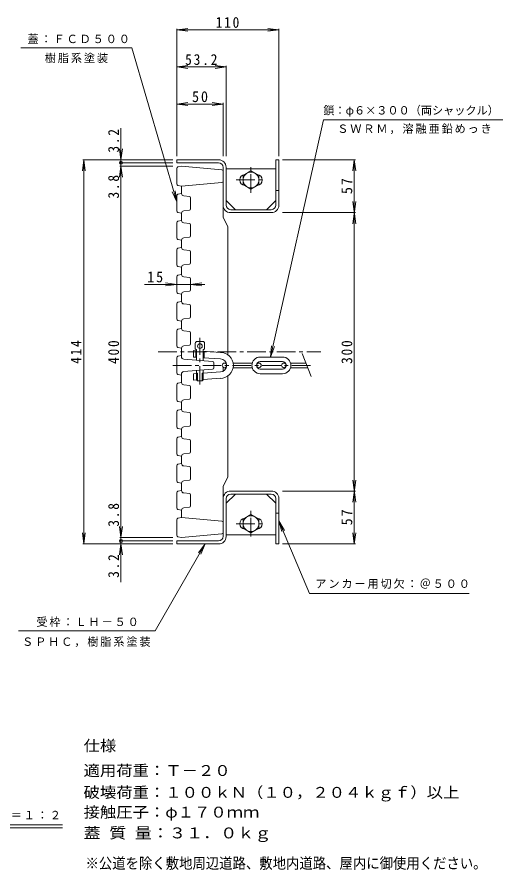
# Model space of a CAD drawing. Units: millimetres, scale not verified. Extents: x -705 to 753, y -549 to 479.
# Drawn here: x 229 to 753, y -440 to 479 of the extents above; entities that cross this region are included whole.
import ezdxf
from ezdxf.enums import TextEntityAlignment as Align

# ---------------------------------------------------------------- set-up
doc = ezdxf.new("R2010")
doc.units = ezdxf.units.MM
doc.header["$LTSCALE"] = 4
doc.header["$PDMODE"] = 32
doc.header["$PDSIZE"] = 3.2
doc.linetypes.add('CHAIN1', pattern=[8, 5, -1, 1, -1])
for name, color, linetype, lineweight in [('0-0', 3, 'Continuous', 9), ('0-1', 2, 'Continuous', 9), ('0-E', 7, 'Continuous', 9), ('0-F', 7, 'Continuous', 9), ('1-F', 7, 'Continuous', 9)]:
    doc.layers.add(name, color=color, linetype=linetype, lineweight=lineweight)
doc.layers.add('0-4', color=2, linetype='Continuous')
doc.styles.add('ＭＳ ゴシック', font='')
doc.styles.get('ＭＳ ゴシック').set_extended_font_data('MS Gothic')

msp = doc.modelspace()

# ---------------------------------------------------------------- linework, layer by layer
at = {"layer": '0-0'}
for p, q in [((401.351, 316.134), (401.351, 299.193)), ((406.351, 318.363), (402.557, 317.605)), ((449.982, 314.558), (406.351, 318.363)), ((451.351, 264.544), (451.351, 313.063)), ((402.557, 297.722), (406.351, 296.963)), ((406.351, 296.963), (449.982, 300.769)), ((406.351, 296.963), (406.351, 288.963)), ((401.351, 286.734), (401.351, 270.093)), ((406.387, 288.97), (402.557, 288.205)), ((415.001, 285.848), (409.053, 286.443)), ((416.351, 284.356), (416.351, 272.471)), ((402.557, 268.622), (406.351, 267.863)), ((406.351, 267.856), (406.351, 259.863)), ((415.001, 270.978), (409.053, 270.383)), ((401.351, 257.627), (401.351, 240.986)), ((406.351, 259.856), (402.557, 259.097)), ((456.246, 253.574), (451.879, 262.307)), ((415.001, 256.741), (409.053, 257.336)), ((416.351, 255.249), (416.351, 243.364)), ((456.351, 253.127), (456.351, 115.302)), ((402.557, 239.515), (406.351, 238.756)), ((415.001, 241.871), (409.053, 241.276)), ((406.351, 230.749), (402.557, 229.99)), ((406.351, 238.749), (406.351, 230.756)), ((401.351, 228.519), (401.351, 211.879)), ((415.001, 227.634), (409.053, 228.229)), ((416.351, 226.142), (416.351, 214.257)), ((415.001, 212.764), (409.053, 212.169)), ((402.557, 210.408), (406.351, 209.649)), ((406.351, 209.642), (406.351, 201.649)), ((401.351, 199.412), (401.351, 182.772)), ((406.351, 201.642), (402.557, 200.883)), ((415.001, 198.527), (409.053, 199.122)), ((416.351, 197.035), (416.351, 185.149)), ((402.557, 181.301), (406.351, 180.542)), ((406.351, 180.535), (406.351, 172.542)), ((415.001, 183.657), (409.053, 183.062)), ((401.351, 170.305), (401.351, 153.665)), ((406.351, 172.535), (402.557, 171.776)), ((415.001, 169.42), (409.053, 170.015)), ((416.351, 167.927), (416.351, 156.042)), ((402.557, 152.194), (406.351, 151.435)), ((406.351, 151.428), (406.351, 143.455)), ((415.001, 154.55), (409.053, 153.955)), ((401.351, 141.225), (401.351, 124.585)), ((406.351, 143.455), (402.557, 142.696)), ((415.001, 140.34), (409.053, 140.935)), ((416.351, 138.847), (416.351, 126.962)), ((429.351, 129.553), (423.351, 129.553)), ((402.557, 123.114), (406.351, 122.355)), ((406.351, 122.355), (406.351, 113.383)), ((415.001, 125.47), (409.053, 124.875)), ((419.351, 112.803), (419.351, 119.803)), ((419.351, 119.803), (422.851, 119.558)), ((421.351, 121.553), (421.351, 127.553)), ((422.851, 120.553), (421.351, 121.553)), ((421.851, 112.628), (421.851, 119.628)), ((422.851, 109.293), (422.851, 120.553)), ((429.851, 120.553), (431.351, 121.553)), ((429.851, 108.733), (429.851, 120.553)), ((431.351, 121.553), (431.351, 127.553)), ((401.351, 95.501), (401.351, 112.142)), ((402.557, 113.613), (406.351, 114.372)), ((409.112, 110.392), (439.971, 107.924)), ((419.351, 112.803), (422.851, 112.558)), ((429.851, 119.069), (448.351, 117.775)), ((429.851, 112.068), (448.351, 110.775)), ((430.851, 111.999), (430.851, 118.999)), ((515.351, 112.813), (491.351, 112.813)), ((536.533, 116.738), (546.255, 91.976)), ((441.351, 106.428), (441.351, 101.198)), ((451.351, 97.489), (451.351, 101.813)), ((454.89, 106.313), (452.851, 106.313)), ((454.89, 101.313), (452.851, 101.313)), ((482.706, 106.313), (462.126, 106.313)), ((482.706, 101.313), (462.126, 101.313)), ((489.851, 106.313), (488.229, 106.313)), ((489.851, 101.313), (488.229, 101.313)), ((515.351, 107.813), (491.351, 107.813)), ((516.851, 106.313), (518.474, 106.313)), ((516.851, 101.313), (518.474, 101.313)), ((523.997, 106.313), (540.626, 106.313)), ((523.997, 101.313), (542.589, 101.313)), ((406.351, 93.272), (402.557, 94.03)), ((406.351, 85.299), (406.351, 94.244)), ((409.112, 97.234), (439.971, 99.703)), ((419.351, 94.824), (422.851, 95.069)), ((419.351, 87.824), (419.351, 94.824)), ((422.851, 88.069), (422.851, 98.333)), ((423.851, 95.558), (422.851, 95.558)), ((423.851, 87.069), (423.851, 95.558)), ((429.851, 95.558), (428.851, 95.558)), ((428.851, 87.069), (428.851, 95.558)), ((429.851, 88.069), (429.851, 98.893)), ((429.851, 95.558), (448.351, 96.852)), ((456.351, -16.401), (456.351, 92.324)), ((515.351, 99.813), (491.351, 99.813)), ((515.351, 94.813), (491.351, 94.813)), ((401.351, 66.421), (401.351, 83.062)), ((402.557, 84.533), (406.351, 85.292)), ((415.001, 82.177), (409.053, 82.771)), ((419.351, 87.824), (422.851, 88.069)), ((423.851, 87.069), (422.851, 88.069)), ((428.851, 87.069), (423.851, 87.069)), ((428.851, 87.069), (429.851, 88.069)), ((429.851, 88.558), (448.351, 89.852)), ((416.351, 68.799), (416.351, 80.684)), ((406.351, 64.192), (402.557, 64.95)), ((415.001, 67.306), (409.053, 66.712)), ((402.557, 55.426), (406.351, 56.184)), ((406.351, 56.192), (406.351, 64.184)), ((401.351, 37.314), (401.351, 53.955)), ((415.001, 53.069), (409.053, 53.664)), ((416.351, 39.692), (416.351, 51.577)), ((415.001, 38.199), (409.053, 37.604)), ((406.351, 35.084), (402.557, 35.843)), ((406.351, 27.084), (406.351, 35.077)), ((401.351, 8.207), (401.351, 24.848)), ((402.557, 26.318), (406.351, 27.077)), ((415.001, 23.962), (409.053, 24.557)), ((416.351, 10.585), (416.351, 22.47)), ((406.351, 5.977), (402.557, 6.736)), ((406.351, -2.023), (406.351, 5.97)), ((415.001, 9.092), (409.053, 8.497)), ((401.351, -20.9), (401.351, -4.259)), ((402.557, -2.789), (406.351, -2.03)), ((415.001, -5.145), (409.053, -4.55)), ((416.351, -18.522), (416.351, -6.637)), ((456.246, -16.848), (451.879, -25.581)), ((406.351, -23.13), (402.557, -22.371)), ((406.351, -31.13), (406.351, -23.137)), ((415.001, -20.015), (409.053, -20.61)), ((401.351, -50.007), (401.351, -33.367)), ((402.557, -31.896), (406.351, -31.137)), ((415.001, -34.252), (409.053, -33.657)), ((416.351, -47.629), (416.351, -35.744)), ((451.351, -27.817), (451.351, -76.337)), ((406.387, -52.244), (402.557, -51.478)), ((406.351, -60.237), (406.351, -52.237)), ((415.001, -49.122), (409.053, -49.717)), ((401.351, -79.407), (401.351, -62.467)), ((402.557, -60.996), (406.351, -60.237)), ((406.351, -60.237), (449.982, -64.042)), ((406.351, -81.637), (402.557, -80.878)), ((449.982, -77.831), (406.351, -81.637))]:
    msp.add_line(p, q, dxfattribs=at)
at = {"layer": '0-0', "linetype": 'CHAIN1'}
for p, q in [((426.351, 83.068), (426.351, 133.553)), ((381.351, 118.363), (556.607, 118.363)), ((397.351, 103.813), (545.607, 103.813))]:
    msp.add_line(p, q, dxfattribs=at)
at = {"layer": '0-0'}
for centre in [(426.351, 124.553), (452.851, 103.813), (489.851, 103.813), (516.851, 103.813)]:
    msp.add_circle(centre, 2.5, dxfattribs=at)
for centre, radius, start, end in [((402.851, 316.134), 1.5, 101.30994, 180), ((449.851, 313.063), 1.5, 0, 85.01515), ((402.851, 299.193), 1.5, 180, 258.69008), ((449.851, 302.263), 1.5, 274.98486, 0), ((402.851, 286.734), 1.5, 101.30994, 180), ((409.351, 289.428), 3, 188.78079, 264.28941), ((414.851, 284.356), 1.5, 0, 84.28941), ((402.851, 270.093), 1.5, 180, 258.69008), ((409.351, 267.398), 3, 95.7106, 171.21983), ((414.851, 272.471), 1.5, 275.7106, 0), ((402.851, 257.627), 1.5, 101.30994, 180), ((409.351, 260.321), 3, 188.78018, 264.28941), ((456.351, 264.544), 5, 180, 206.56505), ((414.851, 255.249), 1.5, 0, 84.28941), ((455.352, 253.127), 1, 0, 26.56758), ((402.851, 240.986), 1.5, 180, 258.69008), ((409.351, 238.291), 3, 95.7106, 171.21983), ((414.851, 243.364), 1.5, 275.7106, 0), ((402.851, 228.519), 1.5, 101.30994, 180), ((409.351, 231.214), 3, 188.78018, 264.28941), ((414.851, 226.142), 1.5, 0, 84.28941), ((402.851, 211.879), 1.5, 180, 258.69008), ((409.351, 209.184), 3, 95.7106, 171.21983), ((414.851, 214.257), 1.5, 275.7106, 0), ((402.851, 199.412), 1.5, 101.30994, 180), ((409.351, 202.107), 3, 188.78018, 264.28941), ((414.851, 197.035), 1.5, 0, 84.28941), ((414.851, 185.149), 1.5, 275.7106, 0), ((402.851, 182.772), 1.5, 180, 258.69008), ((409.351, 180.077), 3, 95.7106, 171.21983), ((402.851, 170.305), 1.5, 101.30994, 180), ((409.351, 173), 3, 188.78018, 264.28941), ((414.851, 167.927), 1.5, 0, 84.28941), ((402.851, 153.665), 1.5, 180, 258.69008), ((409.351, 150.97), 3, 95.7106, 171.21983), ((414.851, 156.042), 1.5, 275.7106, 0), ((402.851, 141.225), 1.5, 101.30994, 180), ((409.351, 143.92), 3, 188.78018, 264.28941), ((414.851, 138.847), 1.5, 0, 84.28941), ((423.351, 127.553), 2, 90, 180), ((429.351, 127.553), 2, 0, 90), ((402.851, 124.585), 1.5, 180, 258.69008), ((409.351, 121.89), 3, 95.7106, 171.21983), ((414.851, 126.962), 1.5, 275.7106, 0), ((402.851, 112.142), 1.5, 101.30992, 180), ((409.351, 113.383), 3, 180, 265.42607), ((448.351, 103.813), 14, 270, 90), ((448.351, 103.813), 7, 270, 90), ((491.351, 103.813), 9, 90, 270), ((515.351, 103.813), 9, 270, 90), ((439.851, 106.428), 1.5, 0, 85.42607), ((439.851, 101.198), 1.5, 274.57391, 0), ((491.351, 103.813), 4, 90, 270), ((515.351, 103.813), 4, 270, 90), ((402.851, 95.501), 1.5, 180, 258.69006), ((409.351, 94.244), 3, 94.57391, 180), ((402.851, 83.062), 1.5, 101.30992, 180), ((409.351, 85.756), 3, 188.78017, 264.2894), ((414.851, 80.684), 1.5, 0, 84.2894), ((402.851, 66.421), 1.5, 180, 258.69006), ((409.351, 63.727), 3, 95.71059, 171.21982), ((414.851, 68.799), 1.5, 275.71059, 0), ((402.851, 53.955), 1.5, 101.30992, 180), ((409.351, 56.649), 3, 188.78017, 264.2894), ((414.851, 51.577), 1.5, 0, 84.2894), ((402.851, 37.314), 1.5, 180, 258.69006), ((409.351, 34.619), 3, 95.71059, 171.21982), ((414.851, 39.692), 1.5, 275.71059, 0), ((402.851, 24.848), 1.5, 101.30992, 180), ((409.351, 27.542), 3, 188.78017, 264.2894), ((414.851, 22.47), 1.5, 0, 84.2894), ((414.851, 10.585), 1.5, 275.71059, 0), ((402.851, 8.207), 1.5, 180, 258.69006), ((409.351, 5.512), 3, 95.71059, 171.21982), ((402.851, -4.259), 1.5, 101.30992, 180), ((409.351, -1.565), 3, 188.78017, 264.2894), ((414.851, -6.637), 1.5, 0, 84.2894), ((455.352, -16.401), 1, 333.43242, 0), ((402.851, -20.9), 1.5, 180, 258.69006), ((409.351, -23.595), 3, 95.71059, 171.21982), ((414.851, -18.522), 1.5, 275.71059, 0), ((456.351, -27.817), 5, 153.43495, 180), ((402.851, -33.367), 1.5, 101.30992, 180), ((409.351, -30.672), 3, 188.78017, 264.2894), ((414.851, -35.744), 1.5, 0, 84.2894), ((402.851, -50.007), 1.5, 180, 258.69006), ((409.351, -52.702), 3, 95.71059, 171.21921), ((414.851, -47.629), 1.5, 275.71059, 0), ((402.851, -62.467), 1.5, 101.30992, 180), ((449.851, -65.537), 1.5, 0, 85.01514), ((402.851, -79.407), 1.5, 180, 258.69006), ((449.851, -76.337), 1.5, 274.98485, 0)]:
    msp.add_arc(centre, radius, start, end, dxfattribs=at)
at = {"layer": '0-1'}
for p, q in [((401.351, 322.163), (401.351, 325.363)), ((401.351, 325.363), (446.551, 325.363)), ((401.351, 322.163), (446.351, 322.163)), ((508.151, 325.363), (511.351, 325.363)), ((508.151, 276.563), (508.151, 325.363)), ((511.351, 276.363), (511.351, 325.363)), ((451.351, 317.163), (451.351, 276.363)), ((454.551, 276.563), (454.551, 317.363)), ((454.551, 315.563), (508.151, 315.563)), ((508.151, 292.363), (511.351, 292.363)), ((464.551, 271.563), (454.551, 281.563)), ((498.151, 271.563), (508.151, 281.563)), ((459.351, 268.363), (503.351, 268.363)), ((459.551, 271.563), (503.151, 271.563)), ((464.551, -34.837), (454.551, -44.837)), ((459.351, -31.637), (503.351, -31.637)), ((459.551, -34.837), (503.151, -34.837)), ((498.151, -34.837), (508.151, -44.837)), ((451.351, -39.637), (451.351, -80.437)), ((454.551, -39.837), (454.551, -80.637)), ((508.151, -39.837), (508.151, -88.637)), ((511.351, -39.637), (511.351, -88.637)), ((472.864, -61.937), (481.351, -57.037)), ((472.864, -71.737), (472.864, -61.937)), ((481.351, -57.037), (489.838, -61.937)), ((489.838, -61.937), (489.838, -71.737)), ((508.151, -55.637), (511.351, -55.637)), ((481.351, -76.637), (472.864, -71.737)), ((489.838, -71.737), (481.351, -76.637)), ((454.551, -78.837), (508.151, -78.837)), ((401.351, -85.437), (446.351, -85.437)), ((401.351, -85.437), (401.351, -88.637)), ((401.351, -88.637), (446.551, -88.637)), ((508.151, -88.637), (511.351, -88.637))]:
    msp.add_line(p, q, dxfattribs=at)
at = {"layer": '0-1', "linetype": 'CHAIN1'}
for p, q in [((481.351, 289.763), (481.351, 317.363)), ((465.351, 303.563), (497.351, 303.563)), ((481.351, -80.637), (481.351, -53.037)), ((465.351, -66.837), (497.351, -66.837))]:
    msp.add_line(p, q, dxfattribs=at)
at = {"layer": '0-1'}
msp.add_lwpolyline([(489.838, 298.663), (489.838, 308.463), (481.351, 313.363), (472.864, 308.463), (472.864, 298.663), (481.351, 293.763)], close=True, dxfattribs=at)
for centre in [(481.351, 303.563), (481.351, -66.837)]:
    msp.add_circle(centre, 8.5, dxfattribs=at)
for centre, radius, start, end in [((446.351, 317.163), 5, 0, 90), ((446.551, 317.363), 8, 0, 90), ((475.351, 303.563), 6, 96.13597, 263.86401), ((487.351, 303.563), 6, 276.13597, 83.86401), ((459.351, 276.363), 8, 180, 270), ((459.551, 276.563), 5, 180, 270), ((503.151, 276.563), 5, 270, 0), ((503.351, 276.363), 8, 270, 0), ((459.351, -39.637), 8, 89.99998, 180), ((459.551, -39.837), 5, 90, 180), ((503.151, -39.837), 5, 0, 90), ((503.351, -39.637), 8, 0, 90), ((475.351, -66.837), 6, 96.13597, 263.86401), ((487.351, -66.837), 6, 276.13597, 83.86401), ((446.351, -80.437), 5, 270, 0), ((446.551, -80.637), 8, 270, 0)]:
    msp.add_arc(centre, radius, start, end, dxfattribs=at)
at = {"layer": '0-E'}
for p, q in [((233.338, 446.133), (353.17, 446.133)), ((401.351, 279.917), (353.17, 446.133)), ((559.501, 368.496), (502.492, 112.813)), ((559.501, 368.496), (752.735, 368.496)), ((401.351, 279.917), (396.535, 290.908)), ((401.351, 279.917), (399.543, 291.78)), ((511.351, -63.637), (514.515, -75.212)), ((432.035, -88.637), (424.73, -98.157)), ((544.276, -142.008), (716.318, -142.008)), ((230.779, -182.238), (377.994, -182.238))]:
    msp.add_line(p, q, dxfattribs=at)
for points in [[(544.276, -142.008), (511.351, -63.637), (517.403, -73.999)], [(377.994, -182.238), (432.035, -88.637), (427.443, -99.723)]]:
    msp.add_lwpolyline(points, dxfattribs=at)
at = {"layer": '0-F'}
for p, q in [((401.351, 465.363), (413.249, 466.93)), ((401.351, 329.363), (401.351, 466.563)), ((401.351, 465.363), (511.351, 465.363)), ((401.351, 465.363), (413.249, 463.797)), ((511.351, 465.363), (499.454, 466.93)), ((511.351, 465.363), (499.454, 463.797)), ((511.351, 329.363), (511.351, 466.563)), ((401.351, 425.363), (413.249, 426.93)), ((401.351, 425.363), (454.551, 425.363)), ((401.351, 425.363), (413.249, 423.797)), ((454.551, 425.363), (442.654, 426.93)), ((454.551, 425.363), (442.654, 423.797)), ((454.551, 329.363), (454.551, 426.563)), ((401.351, 385.363), (413.249, 386.93)), ((451.351, 385.363), (439.454, 386.93)), ((451.351, 329.363), (451.351, 386.563)), ((401.351, 385.363), (451.351, 385.363)), ((401.351, 385.363), (413.249, 383.797)), ((451.351, 385.363), (439.454, 383.797)), ((341.351, -129.977), (341.351, 359.284)), ((341.351, 325.363), (339.785, 337.261)), ((341.351, 325.363), (342.918, 337.261)), ((301.351, 325.364), (299.785, 313.466)), ((397.351, 325.363), (300.151, 325.364)), ((301.351, -88.637), (301.351, 325.364)), ((301.351, 325.364), (302.918, 313.466)), ((397.351, 322.163), (340.151, 322.163)), ((515.351, 325.363), (593.795, 325.363)), ((592.596, 325.363), (591.029, 313.466)), ((592.596, -88.637), (592.596, 325.363)), ((592.596, 325.363), (594.162, 313.466)), ((341.351, 318.363), (339.785, 306.466)), ((397.351, 318.363), (340.151, 318.363)), ((341.351, 318.363), (342.918, 306.466)), ((594.162, 280.261), (591.029, 256.466)), ((591.029, 280.261), (594.162, 256.466)), ((515.351, 268.363), (593.795, 268.363)), ((431.75, 191.092), (366.659, 191.092)), ((401.351, 191.092), (389.454, 192.658)), ((401.351, 191.092), (389.454, 189.526)), ((416.351, 191.092), (428.249, 192.658)), ((416.351, 191.092), (428.249, 189.526)), ((502.492, 112.813), (503.553, 124.766)), ((502.492, 112.813), (506.61, 124.085)), ((594.162, -19.739), (591.029, -43.534)), ((591.029, -19.739), (594.162, -43.534)), ((515.351, -31.637), (593.795, -31.637)), ((341.351, -81.637), (339.785, -69.739)), ((341.351, -81.637), (342.918, -69.739)), ((301.351, -88.637), (299.785, -76.739)), ((301.351, -88.637), (302.918, -76.739)), ((397.351, -81.637), (340.151, -81.637)), ((592.596, -88.637), (591.029, -76.739)), ((592.596, -88.637), (594.162, -76.739)), ((397.351, -88.637), (300.151, -88.637)), ((341.351, -88.637), (339.785, -100.534)), ((397.351, -85.437), (340.151, -85.437)), ((341.351, -88.637), (342.918, -100.534)), ((515.351, -88.637), (593.795, -88.637))]:
    msp.add_line(p, q, dxfattribs=at)
for p in [(341.351, 322.163), (341.351, -85.437)]:
    msp.add_point(p, dxfattribs=at)
at = {"layer": '1-F'}
for p, q in [((37.807, -391.456), (278.253, -391.456)), ((37.807, -394.659), (278.253, -394.659))]:
    msp.add_line(p, q, dxfattribs=at)

# ---------------------------------------------------------------- texts
at = {"layer": '0-4', "style": 'ＭＳ ゴシック', "width": 0.9}
msp.add_text('※公道を除く敷地周辺道路、敷地内道路、屋内に御使用ください。', height=11.73, dxfattribs=at).set_placement((303.088, -442.085), align=Align.BOTTOM_LEFT)
at = {"layer": '0-E', "style": 'ＭＳ ゴシック'}
msp.add_text('鎖：φ６×３００（両シャックル）', height=8.798, dxfattribs=at).set_placement((559.257, 371.496), align=Align.BOTTOM_LEFT)
at = {"layer": '0-E', "char_height": 8.798, "attachment_point": 7, "style": 'ＭＳ ゴシック'}
for s, insert in [('\\T1.17;蓋：ＦＣＤ５００', (240.661, 450.541)), ('\\T1.17;樹脂系塗装', (259.254, 429.484)), ('\\T1.17;ＳＷＲＭ，溶融亜鉛めっき', (574.311, 353.015)), ('\\T1.17;アンカー用切欠：＠５００', (550.703, -137.024)), ('\\T1.17;受枠：ＬＨ－５０', (250.233, -178.085)), ('\\T1.17;ＳＰＨＣ，樹脂系塗装', (234.841, -199.776))]:
    msp.add_mtext(s, dxfattribs=dict(at, insert=insert))
at = {"layer": '0-F', "color": 2, "style": 'ＭＳ ゴシック'}
for s, width, p in [('仕様', 1.1, (301.045, -315.456)), ('適用荷重：Ｔ－２０', 1.1, (301.045, -342.204)), ('破壊荷重：１００ｋＮ（１０，２０４ｋｇｆ）以上', 1.1, (301.045, -365.739)), ('接触圧子：φ１７０ｍｍ', 1.1, (301.045, -387.033)), ('蓋 質 量：３１．０ｋｇ', 1.15, (301.045, -409.448))]:
    msp.add_text(s, height=11.73, dxfattribs=dict(at, width=width)).set_placement(p, align=Align.BOTTOM_LEFT)
at = {"layer": '0-F', "color": 2, "char_height": 11.73, "attachment_point": 7, "style": 'ＭＳ ゴシック'}
for s, insert in [('\\T1.27;\\W0.9;110', (443.351, 467.363)), ('\\T1.28;\\W0.9;53.2', (410.451, 427.363)), ('\\T1.27;\\W0.95;50', (417.851, 387.363)), ('\\T1.27;\\W0.95;15', (369.523, 193.092))]:
    msp.add_mtext(s, dxfattribs=dict(at, insert=insert))
for s, insert, rotation in [('\\T1.27;\\W0.9;3.2', (339.351, 333.065), 90), ('\\T1.27;\\W0.9;3.8', (339.351, 283.57), 90), ('\\T1.27;\\W0.95;57', (590.596, 288.363), 90), ('\\T1.27;\\W0.9;414', (298.714, 105.369), 89.834), ('\\T1.27;\\W0.9;400', (339.351, 105.363), 90), ('\\T1.27;\\W0.9;300', (590.596, 105.363), 90), ('\\T1.27;\\W0.9;3.8', (339.351, -70.029), 90), ('\\T1.27;\\W0.95;57', (590.596, -68.637), 90), ('\\T1.27;\\W0.9;3.2', (339.351, -125.151), 90)]:
    msp.add_mtext(s, dxfattribs=dict(at, insert=insert, rotation=rotation))
at = {"layer": '1-F', "insert": (40.03, -386.382), "char_height": 8.798, "attachment_point": 7, "style": 'ＭＳ ゴシック'}
msp.add_mtext('\\T1.17;アンカー用切欠部詳細図\u3000Ｓ＝１：２', dxfattribs=at)

doc.saveas('drawing.dxf')
